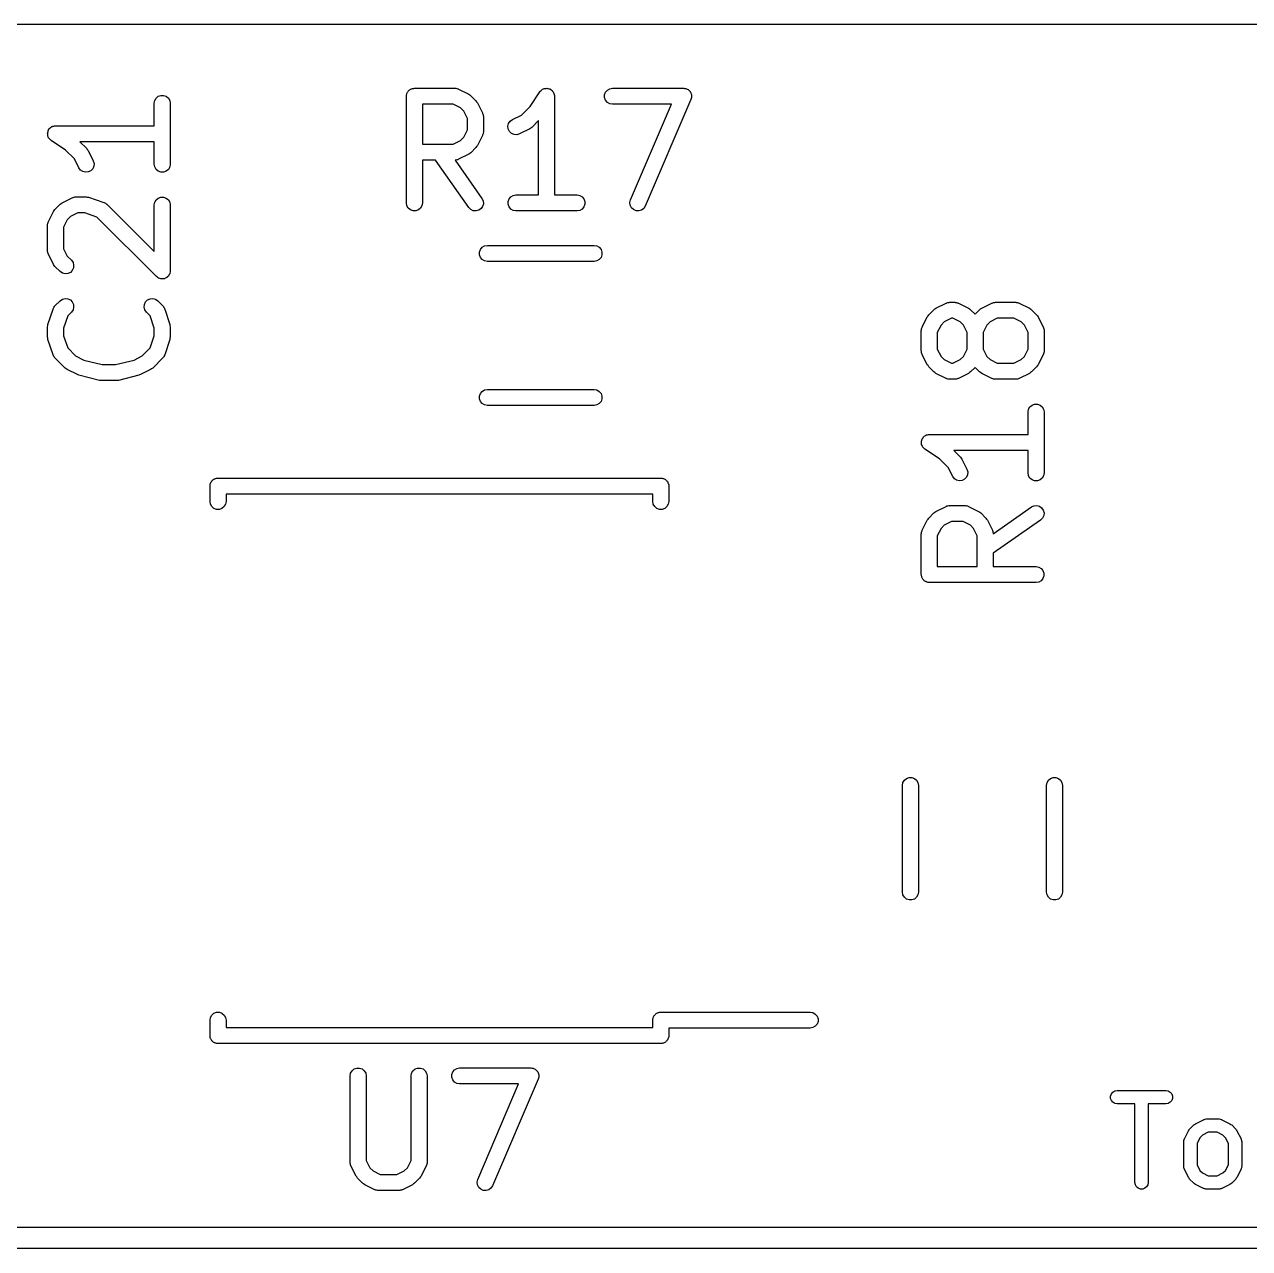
# Model space of a CAD drawing. Extents: x 76 to 227, y -129 to -83.
# Drawn here: x 118.88 to 130.36, y -119.74 to -108.27 of the extents above; entities that cross this region are included whole.
import ezdxf

# ---------------------------------------------------------------- set-up
doc = ezdxf.new("R2010")
doc.units = 0
doc.header["$MEASUREMENT"] = 0
doc.layers.add('BLACK', color=7, linetype='CONTINUOUS')

msp = doc.modelspace()

# ---------------------------------------------------------------- linework, layer by layer
at = {"layer": 'Black'}
for p, q in [((134.59, -108.27), (108.927, -108.27)), ((120.102, -108.982), (120.115, -108.96)), ((120.115, -108.96), (120.135, -108.943)), ((120.135, -108.943), (120.159, -108.934)), ((120.159, -108.934), (120.185, -108.934)), ((120.185, -108.934), (120.21, -108.943)), ((120.21, -108.943), (120.23, -108.96)), ((120.23, -108.96), (120.243, -108.982)), ((122.461, -108.942), (122.462, -108.936)), ((122.461, -109.942), (122.461, -108.942)), ((122.462, -108.929), (122.464, -108.923)), ((122.462, -108.936), (122.462, -108.929)), ((122.464, -108.923), (122.465, -108.917)), ((122.465, -108.917), (122.469, -108.911)), ((122.469, -108.911), (122.471, -108.905)), ((122.471, -108.905), (122.475, -108.9)), ((122.475, -108.9), (122.478, -108.894)), ((122.478, -108.894), (122.483, -108.89)), ((122.483, -108.89), (122.488, -108.885)), ((122.488, -108.885), (122.493, -108.882)), ((122.493, -108.882), (122.498, -108.877)), ((122.498, -108.877), (122.504, -108.875)), ((122.504, -108.875), (122.51, -108.872)), ((122.51, -108.872), (122.517, -108.871)), ((122.517, -108.871), (122.523, -108.869)), ((122.523, -108.869), (122.529, -108.869)), ((122.529, -108.869), (122.536, -108.867)), ((122.536, -108.867), (122.917, -108.867)), ((122.917, -108.867), (122.921, -108.868)), ((122.921, -108.868), (122.925, -108.868)), ((122.925, -108.868), (122.934, -108.87)), ((122.934, -108.87), (122.942, -108.872)), ((122.942, -108.872), (122.946, -108.874)), ((122.946, -108.874), (122.95, -108.875)), ((122.95, -108.875), (123.045, -108.923)), ((123.045, -108.923), (123.055, -108.93)), ((123.055, -108.93), (123.065, -108.937)), ((123.065, -108.937), (123.113, -108.985)), ((123.62, -109.037), (123.711, -108.901)), ((123.711, -108.901), (123.714, -108.898)), ((123.714, -108.898), (123.716, -108.894)), ((123.716, -108.894), (123.723, -108.888)), ((123.723, -108.888), (123.729, -108.882)), ((123.729, -108.882), (123.733, -108.88)), ((123.733, -108.88), (123.736, -108.877)), ((123.736, -108.877), (123.745, -108.874)), ((123.745, -108.874), (123.753, -108.87)), ((123.753, -108.87), (123.757, -108.87)), ((123.757, -108.87), (123.761, -108.869)), ((123.761, -108.869), (123.77, -108.869)), ((123.77, -108.869), (123.779, -108.868)), ((123.779, -108.868), (123.783, -108.869)), ((123.783, -108.869), (123.787, -108.869)), ((123.787, -108.869), (123.795, -108.872)), ((123.795, -108.872), (123.804, -108.874)), ((123.804, -108.874), (123.807, -108.876)), ((123.807, -108.876), (123.811, -108.877)), ((123.811, -108.877), (123.818, -108.883)), ((123.818, -108.883), (123.826, -108.888)), ((123.826, -108.888), (123.828, -108.892)), ((123.828, -108.892), (123.831, -108.894)), ((123.831, -108.894), (123.836, -108.902)), ((123.836, -108.902), (123.841, -108.909)), ((123.841, -108.909), (123.842, -108.913)), ((123.842, -108.913), (123.844, -108.917)), ((123.844, -108.917), (123.846, -108.926)), ((123.846, -108.926), (123.848, -108.934)), ((123.848, -108.934), (123.848, -108.938)), ((123.848, -108.938), (123.849, -108.942)), ((123.849, -108.942), (123.849, -109.867)), ((124.319, -108.929), (124.328, -108.905)), ((124.319, -108.955), (124.319, -108.929)), ((124.328, -108.98), (124.319, -108.955)), ((124.328, -108.905), (124.345, -108.885)), ((124.345, -108.885), (124.367, -108.872)), ((124.367, -108.872), (124.393, -108.867)), ((124.393, -108.867), (125.06, -108.867)), ((125.06, -108.867), (125.068, -108.869)), ((125.068, -108.869), (125.077, -108.869)), ((125.077, -108.869), (125.081, -108.871)), ((125.081, -108.871), (125.085, -108.872)), ((125.085, -108.872), (125.093, -108.876)), ((125.093, -108.876), (125.101, -108.88)), ((125.101, -108.88), (125.104, -108.883)), ((125.104, -108.883), (125.108, -108.885)), ((125.108, -108.885), (125.113, -108.892)), ((125.113, -108.892), (125.12, -108.897)), ((125.12, -108.897), (125.122, -108.901)), ((125.122, -108.901), (125.124, -108.905)), ((125.124, -108.905), (125.127, -108.913)), ((125.127, -108.913), (125.131, -108.921)), ((125.133, -108.955), (125.13, -108.964)), ((125.131, -108.921), (125.132, -108.925)), ((125.132, -108.925), (125.133, -108.929)), ((125.133, -108.929), (125.133, -108.938)), ((125.133, -108.938), (125.134, -108.947)), ((125.134, -108.947), (125.133, -108.951)), ((125.133, -108.951), (125.133, -108.955)), ((120.097, -109.008), (120.102, -108.982)), ((120.097, -109.219), (120.097, -109.008)), ((120.243, -108.982), (120.247, -109.008)), ((120.247, -109.008), (120.247, -109.58)), ((122.611, -109.017), (122.611, -109.391)), ((122.899, -109.017), (122.611, -109.017)), ((122.967, -109.052), (122.899, -109.017)), ((122.998, -109.082), (122.967, -109.052)), ((123.113, -108.985), (123.119, -108.994)), ((123.119, -108.994), (123.127, -109.004)), ((123.127, -109.004), (123.174, -109.099)), ((123.539, -109.119), (123.62, -109.037)), ((124.345, -109), (124.328, -108.98)), ((124.367, -109.013), (124.345, -109)), ((124.393, -109.017), (124.367, -109.013)), ((124.946, -109.017), (124.393, -109.017)), ((124.562, -109.913), (124.946, -109.017)), ((125.128, -108.972), (124.7, -109.972)), ((125.13, -108.964), (125.128, -108.972)), ((123.032, -109.151), (122.998, -109.082)), ((123.032, -109.258), (123.032, -109.151)), ((123.174, -109.099), (123.175, -109.103)), ((123.175, -109.103), (123.178, -109.107)), ((123.178, -109.107), (123.179, -109.116)), ((123.179, -109.116), (123.182, -109.124)), ((123.182, -109.124), (123.181, -109.129)), ((123.181, -109.129), (123.182, -109.133)), ((123.182, -109.133), (123.182, -109.276)), ((123.419, -109.198), (123.434, -109.177)), ((123.434, -109.177), (123.455, -109.161)), ((123.455, -109.161), (123.539, -109.119)), ((123.699, -109.171), (123.636, -109.234)), ((123.699, -109.867), (123.699, -109.171)), ((119.098, -109.289), (119.099, -109.285)), ((119.099, -109.298), (119.098, -109.289)), ((119.099, -109.281), (119.102, -109.272)), ((119.099, -109.285), (119.099, -109.281)), ((119.099, -109.307), (119.099, -109.298)), ((119.102, -109.272), (119.104, -109.264)), ((119.104, -109.264), (119.106, -109.26)), ((119.106, -109.26), (119.107, -109.256)), ((119.107, -109.256), (119.113, -109.249)), ((119.113, -109.249), (119.118, -109.242)), ((119.118, -109.242), (119.122, -109.24)), ((119.122, -109.24), (119.124, -109.236)), ((119.124, -109.236), (119.132, -109.232)), ((119.132, -109.232), (119.139, -109.227)), ((119.139, -109.227), (119.143, -109.225)), ((119.143, -109.225), (119.147, -109.223)), ((119.147, -109.223), (119.156, -109.222)), ((119.156, -109.222), (119.164, -109.219)), ((119.164, -109.219), (119.168, -109.22)), ((119.168, -109.22), (119.172, -109.219)), ((119.172, -109.219), (120.097, -109.219)), ((122.998, -109.327), (123.032, -109.258)), ((123.175, -109.305), (123.174, -109.309)), ((123.178, -109.301), (123.175, -109.305)), ((123.179, -109.293), (123.178, -109.301)), ((123.182, -109.284), (123.179, -109.293)), ((123.182, -109.276), (123.181, -109.28)), ((123.181, -109.28), (123.182, -109.284)), ((123.413, -109.224), (123.419, -109.198)), ((123.416, -109.249), (123.413, -109.224)), ((123.428, -109.273), (123.416, -109.249)), ((123.447, -109.291), (123.428, -109.273)), ((123.471, -109.301), (123.447, -109.291)), ((123.497, -109.303), (123.471, -109.301)), ((123.522, -109.295), (123.497, -109.303)), ((123.617, -109.248), (123.522, -109.295)), ((123.627, -109.24), (123.617, -109.248)), ((123.636, -109.234), (123.627, -109.24)), ((119.1, -109.311), (119.099, -109.307)), ((119.1, -109.315), (119.1, -109.311)), ((119.104, -109.323), (119.1, -109.315)), ((119.107, -109.331), (119.104, -109.323)), ((119.11, -109.334), (119.107, -109.331)), ((119.112, -109.338), (119.11, -109.334)), ((119.118, -109.344), (119.112, -109.338)), ((119.124, -109.351), (119.118, -109.344)), ((119.128, -109.353), (119.124, -109.351)), ((119.131, -109.356), (119.128, -109.353)), ((119.267, -109.447), (119.131, -109.356)), ((120.097, -109.369), (119.401, -109.369)), ((119.401, -109.369), (119.464, -109.431)), ((120.097, -109.58), (120.097, -109.369)), ((122.611, -109.391), (122.899, -109.391)), ((122.899, -109.391), (122.967, -109.357)), ((122.967, -109.357), (122.998, -109.327)), ((123.119, -109.414), (123.113, -109.424)), ((123.127, -109.404), (123.119, -109.414)), ((123.174, -109.309), (123.127, -109.404)), ((119.349, -109.529), (119.267, -109.447)), ((119.391, -109.613), (119.349, -109.529)), ((119.464, -109.431), (119.47, -109.441)), ((119.47, -109.441), (119.478, -109.451)), ((119.478, -109.451), (119.525, -109.546)), ((122.946, -109.535), (122.942, -109.537)), ((122.95, -109.533), (122.946, -109.535)), ((123.045, -109.486), (122.95, -109.533)), ((123.055, -109.478), (123.045, -109.486)), ((123.065, -109.472), (123.055, -109.478)), ((123.113, -109.424), (123.065, -109.472)), ((119.407, -109.634), (119.391, -109.613)), ((119.428, -109.648), (119.407, -109.634)), ((119.454, -109.654), (119.428, -109.648)), ((119.503, -109.64), (119.479, -109.651)), ((119.521, -109.621), (119.503, -109.64)), ((119.531, -109.597), (119.521, -109.621)), ((119.525, -109.546), (119.533, -109.571)), ((119.533, -109.571), (119.531, -109.597)), ((120.102, -109.605), (120.097, -109.58)), ((120.115, -109.628), (120.102, -109.605)), ((120.135, -109.644), (120.115, -109.628)), ((120.159, -109.653), (120.135, -109.644)), ((120.21, -109.644), (120.185, -109.653)), ((120.23, -109.628), (120.21, -109.644)), ((120.243, -109.605), (120.23, -109.628)), ((120.247, -109.58), (120.243, -109.605)), ((122.735, -109.541), (122.611, -109.541)), ((122.611, -109.541), (122.611, -109.942)), ((123.046, -109.985), (122.735, -109.541)), ((122.921, -109.54), (122.918, -109.541)), ((122.918, -109.541), (123.169, -109.899)), ((122.925, -109.541), (122.921, -109.54)), ((122.934, -109.538), (122.925, -109.541)), ((122.942, -109.537), (122.934, -109.538)), ((119.479, -109.651), (119.454, -109.654)), ((120.185, -109.653), (120.159, -109.653)), ((123.44, -109.885), (123.462, -109.872)), ((123.462, -109.872), (123.488, -109.867)), ((123.488, -109.867), (123.699, -109.867)), ((123.849, -109.867), (124.06, -109.867)), ((124.06, -109.867), (124.085, -109.872)), ((124.085, -109.872), (124.108, -109.885)), ((119.167, -110.003), (119.215, -109.955)), ((119.215, -109.955), (119.224, -109.948)), ((119.224, -109.948), (119.234, -109.941)), ((119.234, -109.941), (119.329, -109.893)), ((119.329, -109.893), (119.333, -109.892)), ((119.333, -109.892), (119.337, -109.89)), ((119.337, -109.89), (119.346, -109.888)), ((119.346, -109.888), (119.354, -109.886)), ((119.354, -109.886), (119.359, -109.886)), ((119.359, -109.886), (119.363, -109.885)), ((119.363, -109.885), (119.458, -109.885)), ((119.458, -109.885), (119.47, -109.888)), ((119.47, -109.888), (119.482, -109.889)), ((119.482, -109.889), (119.625, -109.937)), ((119.625, -109.937), (119.628, -109.939)), ((119.628, -109.939), (119.633, -109.94)), ((119.633, -109.94), (119.64, -109.945)), ((119.64, -109.945), (119.648, -109.949)), ((119.648, -109.949), (119.65, -109.953)), ((119.65, -109.953), (119.654, -109.955)), ((119.654, -109.955), (120.097, -110.398)), ((120.097, -109.96), (120.102, -109.935)), ((120.097, -110.398), (120.097, -109.96)), ((120.102, -109.935), (120.115, -109.912)), ((120.115, -109.912), (120.135, -109.896)), ((120.135, -109.896), (120.159, -109.887)), ((120.159, -109.887), (120.185, -109.887)), ((120.185, -109.887), (120.21, -109.896)), ((120.21, -109.896), (120.23, -109.912)), ((120.23, -109.912), (120.243, -109.935)), ((120.243, -109.935), (120.247, -109.96)), ((120.247, -109.96), (120.247, -110.58)), ((122.465, -109.968), (122.461, -109.942)), ((122.478, -109.991), (122.465, -109.968)), ((122.498, -110.007), (122.478, -109.991)), ((122.593, -109.991), (122.573, -110.007)), ((122.606, -109.968), (122.593, -109.991)), ((122.611, -109.942), (122.606, -109.968)), ((123.064, -110.004), (123.046, -109.985)), ((123.16, -109.995), (123.139, -110.01)), ((123.175, -109.974), (123.16, -109.995)), ((123.169, -109.899), (123.18, -109.923)), ((123.182, -109.949), (123.175, -109.974)), ((123.18, -109.923), (123.182, -109.949)), ((123.414, -109.929), (123.423, -109.905)), ((123.414, -109.955), (123.414, -109.929)), ((123.423, -109.98), (123.414, -109.955)), ((123.423, -109.905), (123.44, -109.885)), ((123.44, -110), (123.423, -109.98)), ((124.108, -109.885), (124.124, -109.905)), ((124.124, -109.98), (124.108, -110)), ((124.124, -109.905), (124.133, -109.929)), ((124.133, -109.955), (124.124, -109.98)), ((124.133, -109.929), (124.133, -109.955)), ((124.556, -109.938), (124.562, -109.913)), ((124.559, -109.964), (124.556, -109.938)), ((124.571, -109.987), (124.559, -109.964)), ((124.59, -110.005), (124.571, -109.987)), ((124.686, -109.994), (124.665, -110.009)), ((124.7, -109.972), (124.686, -109.994)), ((119.105, -110.117), (119.153, -110.022)), ((119.153, -110.022), (119.16, -110.013)), ((119.16, -110.013), (119.167, -110.003)), ((119.282, -110.1), (119.247, -110.169)), ((119.312, -110.07), (119.282, -110.1)), ((119.381, -110.035), (119.312, -110.07)), ((119.446, -110.035), (119.381, -110.035)), ((119.56, -110.074), (119.446, -110.035)), ((120.119, -110.633), (119.56, -110.074)), ((122.523, -110.016), (122.498, -110.007)), ((122.549, -110.016), (122.523, -110.016)), ((122.573, -110.007), (122.549, -110.016)), ((123.088, -110.015), (123.064, -110.004)), ((123.114, -110.017), (123.088, -110.015)), ((123.139, -110.01), (123.114, -110.017)), ((123.462, -110.013), (123.44, -110)), ((123.488, -110.017), (123.462, -110.013)), ((124.06, -110.017), (123.488, -110.017)), ((124.085, -110.013), (124.06, -110.017)), ((124.108, -110), (124.085, -110.013)), ((124.614, -110.015), (124.59, -110.005)), ((124.64, -110.017), (124.614, -110.015)), ((124.665, -110.009), (124.64, -110.017)), ((119.097, -110.151), (119.098, -110.147)), ((119.097, -110.389), (119.097, -110.151)), ((119.098, -110.142), (119.1, -110.134)), ((119.098, -110.147), (119.098, -110.142)), ((119.1, -110.134), (119.102, -110.125)), ((119.102, -110.125), (119.104, -110.122)), ((119.104, -110.122), (119.105, -110.117)), ((119.247, -110.169), (119.247, -110.371)), ((119.098, -110.393), (119.097, -110.389)), ((119.098, -110.398), (119.098, -110.393)), ((119.1, -110.406), (119.098, -110.398)), ((119.102, -110.415), (119.1, -110.406)), ((119.104, -110.418), (119.102, -110.415)), ((119.105, -110.423), (119.104, -110.418)), ((119.153, -110.518), (119.105, -110.423)), ((119.247, -110.371), (119.282, -110.44)), ((119.282, -110.44), (119.321, -110.479)), ((123.146, -110.402), (123.155, -110.377)), ((123.146, -110.428), (123.146, -110.402)), ((123.155, -110.453), (123.146, -110.428)), ((123.155, -110.377), (123.172, -110.358)), ((123.172, -110.472), (123.155, -110.453)), ((123.172, -110.358), (123.194, -110.345)), ((123.194, -110.345), (123.22, -110.34)), ((123.22, -110.34), (124.22, -110.34)), ((124.22, -110.34), (124.246, -110.345)), ((124.246, -110.345), (124.268, -110.358)), ((124.268, -110.358), (124.285, -110.377)), ((124.285, -110.453), (124.268, -110.472)), ((124.285, -110.377), (124.294, -110.402)), ((124.294, -110.428), (124.285, -110.453)), ((124.294, -110.402), (124.294, -110.428)), ((119.16, -110.527), (119.153, -110.518)), ((119.167, -110.537), (119.16, -110.527)), ((119.215, -110.585), (119.167, -110.537)), ((119.321, -110.479), (119.336, -110.5)), ((119.34, -110.551), (119.329, -110.575)), ((119.336, -110.5), (119.342, -110.525)), ((119.342, -110.525), (119.34, -110.551)), ((123.194, -110.485), (123.172, -110.472)), ((123.22, -110.49), (123.194, -110.485)), ((124.22, -110.49), (123.22, -110.49)), ((124.246, -110.485), (124.22, -110.49)), ((124.268, -110.472), (124.246, -110.485)), ((119.236, -110.6), (119.215, -110.585)), ((119.261, -110.607), (119.236, -110.6)), ((119.287, -110.604), (119.261, -110.607)), ((119.311, -110.593), (119.287, -110.604)), ((119.329, -110.575), (119.311, -110.593)), ((120.127, -110.638), (120.119, -110.633)), ((120.135, -110.644), (120.127, -110.638)), ((120.138, -110.646), (120.135, -110.644)), ((120.141, -110.647), (120.138, -110.646)), ((120.15, -110.65), (120.141, -110.647)), ((120.159, -110.653), (120.15, -110.65)), ((120.163, -110.653), (120.159, -110.653)), ((120.166, -110.654), (120.163, -110.653)), ((120.176, -110.653), (120.166, -110.654)), ((120.185, -110.653), (120.176, -110.653)), ((120.189, -110.652), (120.185, -110.653)), ((120.192, -110.652), (120.189, -110.652)), ((120.201, -110.648), (120.192, -110.652)), ((120.21, -110.644), (120.201, -110.648)), ((120.212, -110.642), (120.21, -110.644)), ((120.215, -110.641), (120.212, -110.642)), ((120.222, -110.634), (120.215, -110.641)), ((120.23, -110.628), (120.222, -110.634)), ((120.231, -110.625), (120.23, -110.628)), ((120.234, -110.623), (120.231, -110.625)), ((120.238, -110.614), (120.234, -110.623)), ((120.243, -110.605), (120.238, -110.614)), ((120.245, -110.599), (120.243, -110.602)), ((120.243, -110.602), (120.243, -110.605)), ((120.246, -110.589), (120.245, -110.599)), ((120.247, -110.58), (120.246, -110.589)), ((119.161, -110.914), (119.164, -110.911)), ((119.164, -110.911), (119.167, -110.907)), ((119.167, -110.907), (119.215, -110.86)), ((119.215, -110.86), (119.236, -110.845)), ((119.236, -110.845), (119.261, -110.838)), ((119.261, -110.838), (119.287, -110.84)), ((119.287, -110.84), (119.311, -110.851)), ((119.311, -110.851), (119.329, -110.87)), ((119.329, -110.87), (119.34, -110.893)), ((119.34, -110.893), (119.342, -110.919)), ((120.002, -110.919), (120.005, -110.893)), ((120.005, -110.893), (120.016, -110.87)), ((120.016, -110.87), (120.034, -110.851)), ((120.034, -110.851), (120.058, -110.84)), ((120.058, -110.84), (120.084, -110.838)), ((120.084, -110.838), (120.109, -110.845)), ((120.109, -110.845), (120.13, -110.86)), ((120.13, -110.86), (120.178, -110.907)), ((120.178, -110.907), (120.18, -110.911)), ((120.18, -110.911), (120.184, -110.914)), ((127.424, -110.929), (127.519, -110.881)), ((127.519, -110.881), (127.523, -110.88)), ((127.523, -110.88), (127.527, -110.878)), ((127.527, -110.878), (127.536, -110.876)), ((127.536, -110.876), (127.544, -110.874)), ((127.544, -110.874), (127.549, -110.874)), ((127.549, -110.874), (127.553, -110.873)), ((127.553, -110.873), (127.6, -110.873)), ((127.6, -110.873), (127.605, -110.874)), ((127.605, -110.874), (127.609, -110.874)), ((127.609, -110.874), (127.617, -110.876)), ((127.617, -110.876), (127.626, -110.878)), ((127.626, -110.878), (127.63, -110.88)), ((127.63, -110.88), (127.634, -110.881)), ((127.634, -110.881), (127.729, -110.929)), ((127.853, -110.929), (127.948, -110.881)), ((127.948, -110.881), (127.952, -110.88)), ((127.952, -110.88), (127.956, -110.878)), ((127.956, -110.878), (127.964, -110.876)), ((127.964, -110.876), (127.973, -110.874)), ((127.973, -110.874), (127.977, -110.874)), ((127.977, -110.874), (127.981, -110.873)), ((127.981, -110.873), (128.172, -110.873)), ((128.172, -110.873), (128.176, -110.874)), ((128.176, -110.874), (128.18, -110.874)), ((128.18, -110.874), (128.189, -110.876)), ((128.189, -110.876), (128.198, -110.878)), ((128.198, -110.878), (128.201, -110.88)), ((128.201, -110.88), (128.205, -110.881)), ((128.205, -110.881), (128.301, -110.929)), ((119.101, -111.08), (119.149, -110.937)), ((119.149, -110.937), (119.151, -110.933)), ((119.151, -110.933), (119.152, -110.929)), ((119.152, -110.929), (119.157, -110.922)), ((119.157, -110.922), (119.161, -110.914)), ((119.286, -111.001), (119.247, -111.116)), ((119.321, -110.966), (119.286, -111.001)), ((119.336, -110.945), (119.321, -110.966)), ((119.342, -110.919), (119.336, -110.945)), ((120.009, -110.945), (120.002, -110.919)), ((120.024, -110.966), (120.009, -110.945)), ((120.059, -111.001), (120.024, -110.966)), ((120.097, -111.116), (120.059, -111.001)), ((120.184, -110.914), (120.188, -110.922)), ((120.188, -110.922), (120.193, -110.929)), ((120.193, -110.929), (120.194, -110.933)), ((120.194, -110.933), (120.196, -110.937)), ((120.196, -110.937), (120.244, -111.08)), ((127.295, -111.105), (127.343, -111.01)), ((127.343, -111.01), (127.35, -111)), ((127.35, -111), (127.357, -110.99)), ((127.357, -110.99), (127.405, -110.943)), ((127.405, -110.943), (127.414, -110.936)), ((127.414, -110.936), (127.424, -110.929)), ((127.571, -111.023), (127.502, -111.057)), ((127.583, -111.023), (127.571, -111.023)), ((127.651, -111.057), (127.583, -111.023)), ((127.729, -110.929), (127.739, -110.936)), ((127.739, -110.936), (127.749, -110.943)), ((127.749, -110.943), (127.791, -110.985)), ((127.791, -110.985), (127.833, -110.943)), ((127.833, -110.943), (127.843, -110.936)), ((127.843, -110.936), (127.853, -110.929)), ((127.999, -111.023), (127.931, -111.057)), ((128.154, -111.023), (127.999, -111.023)), ((128.223, -111.057), (128.154, -111.023)), ((128.301, -110.929), (128.31, -110.936)), ((128.31, -110.936), (128.32, -110.943)), ((128.32, -110.943), (128.368, -110.99)), ((128.368, -110.99), (128.375, -111)), ((128.375, -111), (128.382, -111.01)), ((128.382, -111.01), (128.429, -111.105)), ((119.097, -111.103), (119.099, -111.091)), ((119.097, -111.199), (119.097, -111.103)), ((119.099, -111.091), (119.101, -111.08)), ((119.247, -111.116), (119.247, -111.186)), ((120.097, -111.186), (120.097, -111.116)), ((120.244, -111.08), (120.245, -111.091)), ((120.245, -111.091), (120.247, -111.103)), ((120.247, -111.103), (120.247, -111.199)), ((127.287, -111.139), (127.288, -111.134)), ((127.287, -111.329), (127.287, -111.139)), ((127.288, -111.13), (127.29, -111.122)), ((127.288, -111.134), (127.288, -111.13)), ((127.29, -111.122), (127.292, -111.113)), ((127.292, -111.113), (127.294, -111.109)), ((127.294, -111.109), (127.295, -111.105)), ((127.472, -111.088), (127.437, -111.156)), ((127.502, -111.057), (127.472, -111.088)), ((127.682, -111.088), (127.651, -111.057)), ((127.716, -111.156), (127.682, -111.088)), ((127.9, -111.088), (127.866, -111.156)), ((127.931, -111.057), (127.9, -111.088)), ((128.253, -111.088), (128.223, -111.057)), ((128.287, -111.156), (128.253, -111.088)), ((128.429, -111.105), (128.431, -111.109)), ((128.431, -111.109), (128.433, -111.113)), ((128.433, -111.113), (128.434, -111.122)), ((128.434, -111.122), (128.437, -111.13)), ((128.437, -111.13), (128.437, -111.134)), ((128.437, -111.134), (128.437, -111.139)), ((128.437, -111.139), (128.437, -111.329)), ((119.099, -111.21), (119.097, -111.199)), ((119.101, -111.222), (119.099, -111.21)), ((119.149, -111.365), (119.101, -111.222)), ((119.247, -111.186), (119.286, -111.301)), ((120.059, -111.301), (120.097, -111.186)), ((120.244, -111.222), (120.196, -111.365)), ((120.245, -111.21), (120.244, -111.222)), ((120.247, -111.199), (120.245, -111.21)), ((127.437, -111.156), (127.437, -111.311)), ((127.716, -111.311), (127.716, -111.156)), ((127.866, -111.156), (127.866, -111.311)), ((128.287, -111.311), (128.287, -111.156)), ((119.151, -111.369), (119.149, -111.365)), ((119.152, -111.373), (119.151, -111.369)), ((119.286, -111.301), (119.36, -111.375)), ((119.985, -111.375), (120.059, -111.301)), ((120.194, -111.369), (120.193, -111.373)), ((120.196, -111.365), (120.194, -111.369)), ((127.288, -111.333), (127.287, -111.329)), ((127.288, -111.338), (127.288, -111.333)), ((127.29, -111.346), (127.288, -111.338)), ((127.292, -111.355), (127.29, -111.346)), ((127.294, -111.358), (127.292, -111.355)), ((127.295, -111.363), (127.294, -111.358)), ((127.343, -111.458), (127.295, -111.363)), ((127.437, -111.311), (127.472, -111.38)), ((127.682, -111.38), (127.716, -111.311)), ((127.866, -111.311), (127.9, -111.38)), ((128.253, -111.38), (128.287, -111.311)), ((128.429, -111.363), (128.382, -111.458)), ((128.431, -111.358), (128.429, -111.363)), ((128.433, -111.355), (128.431, -111.358)), ((128.434, -111.346), (128.433, -111.355)), ((128.437, -111.338), (128.434, -111.346)), ((128.437, -111.329), (128.437, -111.333)), ((128.437, -111.333), (128.437, -111.338)), ((119.157, -111.38), (119.152, -111.373)), ((119.161, -111.388), (119.157, -111.38)), ((119.164, -111.391), (119.161, -111.388)), ((119.167, -111.394), (119.164, -111.391)), ((119.262, -111.49), (119.167, -111.394)), ((119.36, -111.375), (119.437, -111.414)), ((119.437, -111.414), (119.61, -111.457)), ((119.61, -111.457), (119.735, -111.457)), ((119.735, -111.457), (119.908, -111.414)), ((119.908, -111.414), (119.985, -111.375)), ((120.178, -111.394), (120.083, -111.49)), ((120.18, -111.391), (120.178, -111.394)), ((120.184, -111.388), (120.18, -111.391)), ((120.188, -111.38), (120.184, -111.388)), ((120.193, -111.373), (120.188, -111.38)), ((127.35, -111.467), (127.343, -111.458)), ((127.357, -111.477), (127.35, -111.467)), ((127.405, -111.525), (127.357, -111.477)), ((127.472, -111.38), (127.502, -111.41)), ((127.502, -111.41), (127.571, -111.445)), ((127.571, -111.445), (127.583, -111.445)), ((127.583, -111.445), (127.651, -111.41)), ((127.651, -111.41), (127.682, -111.38)), ((127.791, -111.483), (127.749, -111.525)), ((127.833, -111.525), (127.791, -111.483)), ((127.9, -111.38), (127.931, -111.41)), ((127.931, -111.41), (127.999, -111.445)), ((127.999, -111.445), (128.154, -111.445)), ((128.154, -111.445), (128.223, -111.41)), ((128.223, -111.41), (128.253, -111.38)), ((128.368, -111.477), (128.32, -111.525)), ((128.375, -111.467), (128.368, -111.477)), ((128.382, -111.458), (128.375, -111.467)), ((119.272, -111.497), (119.262, -111.49)), ((119.282, -111.504), (119.272, -111.497)), ((119.377, -111.551), (119.282, -111.504)), ((119.385, -111.554), (119.377, -111.551)), ((119.392, -111.557), (119.385, -111.554)), ((119.583, -111.605), (119.392, -111.557)), ((119.952, -111.557), (119.762, -111.605)), ((119.96, -111.554), (119.952, -111.557)), ((119.968, -111.551), (119.96, -111.554)), ((120.063, -111.504), (119.968, -111.551)), ((120.073, -111.497), (120.063, -111.504)), ((120.083, -111.49), (120.073, -111.497)), ((127.414, -111.532), (127.405, -111.525)), ((127.424, -111.539), (127.414, -111.532)), ((127.519, -111.587), (127.424, -111.539)), ((127.523, -111.588), (127.519, -111.587)), ((127.527, -111.59), (127.523, -111.588)), ((127.536, -111.592), (127.527, -111.59)), ((127.544, -111.594), (127.536, -111.592)), ((127.549, -111.594), (127.544, -111.594)), ((127.553, -111.595), (127.549, -111.594)), ((127.6, -111.595), (127.553, -111.595)), ((127.605, -111.594), (127.6, -111.595)), ((127.609, -111.594), (127.605, -111.594)), ((127.617, -111.592), (127.609, -111.594)), ((127.626, -111.59), (127.617, -111.592)), ((127.63, -111.588), (127.626, -111.59)), ((127.634, -111.587), (127.63, -111.588)), ((127.729, -111.539), (127.634, -111.587)), ((127.739, -111.532), (127.729, -111.539)), ((127.749, -111.525), (127.739, -111.532)), ((127.843, -111.532), (127.833, -111.525)), ((127.853, -111.539), (127.843, -111.532)), ((127.948, -111.587), (127.853, -111.539)), ((127.952, -111.588), (127.948, -111.587)), ((127.956, -111.59), (127.952, -111.588)), ((127.964, -111.592), (127.956, -111.59)), ((127.973, -111.594), (127.964, -111.592)), ((127.977, -111.594), (127.973, -111.594)), ((127.981, -111.595), (127.977, -111.594)), ((128.172, -111.595), (127.981, -111.595)), ((128.176, -111.594), (128.172, -111.595)), ((128.18, -111.594), (128.176, -111.594)), ((128.189, -111.592), (128.18, -111.594)), ((128.198, -111.59), (128.189, -111.592)), ((128.201, -111.588), (128.198, -111.59)), ((128.205, -111.587), (128.201, -111.588)), ((128.301, -111.539), (128.205, -111.587)), ((128.31, -111.532), (128.301, -111.539)), ((128.32, -111.525), (128.31, -111.532)), ((119.592, -111.605), (119.583, -111.605)), ((119.601, -111.607), (119.592, -111.605)), ((119.744, -111.607), (119.601, -111.607)), ((119.753, -111.605), (119.744, -111.607)), ((119.762, -111.605), (119.753, -111.605)), ((123.155, -111.727), (123.172, -111.708)), ((123.172, -111.708), (123.194, -111.695)), ((123.194, -111.695), (123.22, -111.69)), ((123.22, -111.69), (124.22, -111.69)), ((124.22, -111.69), (124.246, -111.695)), ((124.246, -111.695), (124.268, -111.708)), ((124.268, -111.708), (124.285, -111.727)), ((123.146, -111.752), (123.155, -111.727)), ((123.146, -111.778), (123.146, -111.752)), ((123.155, -111.802), (123.146, -111.778)), ((123.172, -111.822), (123.155, -111.802)), ((123.194, -111.835), (123.172, -111.822)), ((124.268, -111.822), (124.246, -111.835)), ((124.285, -111.802), (124.268, -111.822)), ((124.285, -111.727), (124.294, -111.752)), ((124.294, -111.778), (124.285, -111.802)), ((124.294, -111.752), (124.294, -111.778)), ((128.325, -111.836), (128.349, -111.827)), ((128.349, -111.827), (128.375, -111.827)), ((128.375, -111.827), (128.4, -111.836)), ((123.22, -111.84), (123.194, -111.835)), ((124.22, -111.84), (123.22, -111.84)), ((124.246, -111.835), (124.22, -111.84)), ((128.287, -111.9), (128.292, -111.875)), ((128.287, -112.111), (128.287, -111.9)), ((128.292, -111.875), (128.305, -111.852)), ((128.305, -111.852), (128.325, -111.836)), ((128.4, -111.836), (128.42, -111.852)), ((128.42, -111.852), (128.433, -111.875)), ((128.433, -111.875), (128.437, -111.9)), ((128.437, -111.9), (128.437, -112.472)), ((127.289, -112.173), (127.292, -112.165)), ((127.289, -112.177), (127.289, -112.173)), ((127.292, -112.165), (127.294, -112.156)), ((127.294, -112.156), (127.296, -112.153)), ((127.296, -112.153), (127.297, -112.149)), ((127.297, -112.149), (127.303, -112.142)), ((127.303, -112.142), (127.308, -112.134)), ((127.308, -112.134), (127.312, -112.132)), ((127.312, -112.132), (127.314, -112.129)), ((127.314, -112.129), (127.322, -112.124)), ((127.322, -112.124), (127.329, -112.119)), ((127.329, -112.119), (127.333, -112.118)), ((127.333, -112.118), (127.337, -112.116)), ((127.337, -112.116), (127.346, -112.114)), ((127.346, -112.114), (127.354, -112.112)), ((127.354, -112.112), (127.358, -112.112)), ((127.358, -112.112), (127.362, -112.111)), ((127.362, -112.111), (128.287, -112.111)), ((127.288, -112.181), (127.289, -112.177)), ((127.289, -112.19), (127.288, -112.181)), ((127.289, -112.199), (127.289, -112.19)), ((127.29, -112.203), (127.289, -112.199)), ((127.29, -112.207), (127.29, -112.203)), ((127.294, -112.215), (127.29, -112.207)), ((127.297, -112.224), (127.294, -112.215)), ((127.3, -112.227), (127.297, -112.224)), ((127.302, -112.231), (127.3, -112.227)), ((127.308, -112.237), (127.302, -112.231)), ((127.314, -112.244), (127.308, -112.237)), ((127.318, -112.246), (127.314, -112.244)), ((127.321, -112.249), (127.318, -112.246)), ((127.457, -112.34), (127.321, -112.249)), ((128.287, -112.261), (127.591, -112.261)), ((127.591, -112.261), (127.654, -112.324)), ((128.287, -112.472), (128.287, -112.261)), ((127.539, -112.421), (127.457, -112.34)), ((127.654, -112.324), (127.66, -112.333)), ((127.66, -112.333), (127.668, -112.343)), ((127.668, -112.343), (127.715, -112.438)), ((120.676, -112.523), (120.682, -112.521)), ((120.682, -112.521), (120.689, -112.521)), ((120.689, -112.521), (120.695, -112.52)), ((120.695, -112.52), (124.845, -112.52)), ((124.845, -112.52), (124.851, -112.521)), ((124.851, -112.521), (124.858, -112.521)), ((124.858, -112.521), (124.864, -112.523)), ((127.581, -112.505), (127.539, -112.421)), ((127.597, -112.526), (127.581, -112.505)), ((127.711, -112.513), (127.693, -112.532)), ((127.721, -112.489), (127.711, -112.513)), ((127.715, -112.438), (127.723, -112.463)), ((127.723, -112.463), (127.721, -112.489)), ((128.292, -112.498), (128.287, -112.472)), ((128.305, -112.52), (128.292, -112.498)), ((128.325, -112.537), (128.305, -112.52)), ((128.42, -112.52), (128.4, -112.537)), ((128.433, -112.498), (128.42, -112.52)), ((128.437, -112.472), (128.433, -112.498)), ((120.62, -112.595), (120.621, -112.589)), ((120.62, -112.74), (120.62, -112.595)), ((120.621, -112.582), (120.623, -112.576)), ((120.621, -112.589), (120.621, -112.582)), ((120.623, -112.576), (120.625, -112.569)), ((120.625, -112.569), (120.628, -112.564)), ((120.628, -112.564), (120.63, -112.557)), ((120.63, -112.557), (120.634, -112.552)), ((120.634, -112.552), (120.638, -112.547)), ((120.638, -112.547), (120.643, -112.543)), ((120.643, -112.543), (120.647, -112.538)), ((120.647, -112.538), (120.652, -112.534)), ((120.652, -112.534), (120.657, -112.53)), ((120.657, -112.53), (120.664, -112.528)), ((120.664, -112.528), (120.669, -112.525)), ((120.669, -112.525), (120.676, -112.523)), ((124.864, -112.523), (124.871, -112.525)), ((124.871, -112.525), (124.876, -112.528)), ((124.876, -112.528), (124.882, -112.53)), ((124.882, -112.53), (124.888, -112.534)), ((124.888, -112.534), (124.893, -112.538)), ((124.893, -112.538), (124.897, -112.543)), ((124.897, -112.543), (124.902, -112.547)), ((124.902, -112.547), (124.906, -112.552)), ((124.906, -112.552), (124.91, -112.557)), ((124.91, -112.557), (124.912, -112.564)), ((124.912, -112.564), (124.915, -112.569)), ((124.915, -112.569), (124.917, -112.576)), ((124.917, -112.576), (124.919, -112.582)), ((124.919, -112.582), (124.919, -112.589)), ((124.919, -112.589), (124.92, -112.595)), ((124.92, -112.595), (124.92, -112.74)), ((127.618, -112.541), (127.597, -112.526)), ((127.644, -112.547), (127.618, -112.541)), ((127.669, -112.544), (127.644, -112.547)), ((127.693, -112.532), (127.669, -112.544)), ((128.349, -112.546), (128.325, -112.537)), ((128.375, -112.546), (128.349, -112.546)), ((128.4, -112.537), (128.375, -112.546)), ((120.625, -112.766), (120.62, -112.74)), ((120.77, -112.74), (120.765, -112.766)), ((124.77, -112.67), (120.77, -112.67)), ((120.77, -112.67), (120.77, -112.74)), ((124.77, -112.74), (124.77, -112.67)), ((124.775, -112.766), (124.77, -112.74)), ((124.92, -112.74), (124.915, -112.766)), ((120.638, -112.788), (120.625, -112.766)), ((120.657, -112.805), (120.638, -112.788)), ((120.682, -112.814), (120.657, -112.805)), ((120.708, -112.814), (120.682, -112.814)), ((120.732, -112.805), (120.708, -112.814)), ((120.752, -112.788), (120.732, -112.805)), ((120.765, -112.766), (120.752, -112.788)), ((124.788, -112.788), (124.775, -112.766)), ((124.807, -112.805), (124.788, -112.788)), ((124.832, -112.814), (124.807, -112.805)), ((124.858, -112.814), (124.832, -112.814)), ((124.882, -112.805), (124.858, -112.814)), ((124.902, -112.788), (124.882, -112.805)), ((124.915, -112.766), (124.902, -112.788)), ((127.357, -112.895), (127.405, -112.847)), ((127.405, -112.847), (127.414, -112.841)), ((127.414, -112.841), (127.424, -112.833)), ((127.424, -112.833), (127.519, -112.786)), ((127.519, -112.786), (127.523, -112.785)), ((127.523, -112.785), (127.527, -112.782)), ((127.527, -112.782), (127.536, -112.781)), ((127.536, -112.781), (127.544, -112.778)), ((127.544, -112.778), (127.549, -112.779)), ((127.549, -112.779), (127.553, -112.778)), ((127.553, -112.778), (127.696, -112.778)), ((127.696, -112.778), (127.7, -112.779)), ((127.7, -112.779), (127.704, -112.778)), ((127.704, -112.778), (127.713, -112.781)), ((127.713, -112.781), (127.721, -112.782)), ((127.721, -112.782), (127.725, -112.785)), ((127.725, -112.785), (127.729, -112.786)), ((127.729, -112.786), (127.824, -112.833)), ((127.824, -112.833), (127.834, -112.841)), ((127.834, -112.841), (127.844, -112.847)), ((127.844, -112.847), (127.892, -112.895)), ((127.961, -113.042), (128.319, -112.791)), ((128.319, -112.791), (128.343, -112.78)), ((128.343, -112.78), (128.369, -112.778)), ((128.369, -112.778), (128.394, -112.785)), ((128.394, -112.785), (128.415, -112.8)), ((128.415, -112.8), (128.43, -112.821)), ((128.43, -112.821), (128.437, -112.846)), ((128.437, -112.846), (128.435, -112.872)), ((127.295, -113.01), (127.343, -112.915)), ((127.343, -112.915), (127.35, -112.905)), ((127.35, -112.905), (127.357, -112.895)), ((127.502, -112.962), (127.472, -112.993)), ((127.571, -112.928), (127.502, -112.962)), ((127.678, -112.928), (127.571, -112.928)), ((127.747, -112.962), (127.678, -112.928)), ((127.777, -112.993), (127.747, -112.962)), ((127.892, -112.895), (127.898, -112.905)), ((127.898, -112.905), (127.906, -112.915)), ((127.906, -112.915), (127.953, -113.01)), ((128.405, -112.914), (127.961, -113.225)), ((128.424, -112.896), (128.405, -112.914)), ((128.435, -112.872), (128.424, -112.896)), ((127.287, -113.043), (127.288, -113.039)), ((127.287, -113.424), (127.287, -113.043)), ((127.288, -113.035), (127.29, -113.026)), ((127.288, -113.039), (127.288, -113.035)), ((127.29, -113.026), (127.292, -113.018)), ((127.292, -113.018), (127.294, -113.014)), ((127.294, -113.014), (127.295, -113.01)), ((127.472, -112.993), (127.437, -113.061)), ((127.437, -113.061), (127.437, -113.349)), ((127.811, -113.061), (127.777, -112.993)), ((127.811, -113.349), (127.811, -113.061)), ((127.953, -113.01), (127.955, -113.014)), ((127.955, -113.014), (127.957, -113.018)), ((127.957, -113.018), (127.958, -113.026)), ((127.958, -113.026), (127.961, -113.035)), ((127.961, -113.035), (127.96, -113.039)), ((127.96, -113.039), (127.961, -113.042)), ((127.961, -113.225), (127.961, -113.349)), ((127.289, -113.431), (127.287, -113.424)), ((127.289, -113.437), (127.289, -113.431)), ((127.291, -113.443), (127.289, -113.437)), ((127.437, -113.349), (127.811, -113.349)), ((127.961, -113.349), (128.362, -113.349)), ((128.362, -113.349), (128.388, -113.354)), ((128.388, -113.354), (128.411, -113.367)), ((128.411, -113.367), (128.427, -113.387)), ((128.427, -113.387), (128.436, -113.411)), ((128.436, -113.437), (128.427, -113.462)), ((128.436, -113.411), (128.436, -113.437)), ((127.292, -113.45), (127.291, -113.443)), ((127.295, -113.456), (127.292, -113.45)), ((127.297, -113.462), (127.295, -113.456)), ((127.302, -113.467), (127.297, -113.462)), ((127.305, -113.472), (127.302, -113.467)), ((127.31, -113.477), (127.305, -113.472)), ((127.314, -113.482), (127.31, -113.477)), ((127.32, -113.485), (127.314, -113.482)), ((127.325, -113.489), (127.32, -113.485)), ((127.331, -113.491), (127.325, -113.489)), ((127.337, -113.495), (127.331, -113.491)), ((127.343, -113.496), (127.337, -113.495)), ((127.349, -113.498), (127.343, -113.496)), ((127.356, -113.498), (127.349, -113.498)), ((127.362, -113.499), (127.356, -113.498)), ((128.362, -113.499), (127.362, -113.499)), ((128.388, -113.495), (128.362, -113.499)), ((128.411, -113.482), (128.388, -113.495)), ((128.427, -113.462), (128.411, -113.482)), ((127.11, -115.4), (127.115, -115.374)), ((127.115, -115.374), (127.128, -115.352)), ((127.128, -115.352), (127.147, -115.335)), ((127.147, -115.335), (127.172, -115.326)), ((127.172, -115.326), (127.198, -115.326)), ((127.198, -115.326), (127.222, -115.335)), ((127.222, -115.335), (127.242, -115.352)), ((127.242, -115.352), (127.255, -115.374)), ((127.255, -115.374), (127.26, -115.4)), ((128.46, -115.4), (128.465, -115.374)), ((128.465, -115.374), (128.478, -115.352)), ((128.478, -115.352), (128.498, -115.335)), ((128.498, -115.335), (128.522, -115.326)), ((128.522, -115.326), (128.548, -115.326)), ((128.548, -115.326), (128.572, -115.335)), ((128.572, -115.335), (128.592, -115.352)), ((128.592, -115.352), (128.605, -115.374)), ((128.605, -115.374), (128.61, -115.4)), ((127.11, -116.4), (127.11, -115.4)), ((127.26, -115.4), (127.26, -116.4)), ((128.46, -116.4), (128.46, -115.4)), ((128.61, -115.4), (128.61, -116.4)), ((127.115, -116.426), (127.11, -116.4)), ((127.26, -116.4), (127.255, -116.426)), ((128.465, -116.426), (128.46, -116.4)), ((128.61, -116.4), (128.605, -116.426)), ((127.128, -116.448), (127.115, -116.426)), ((127.147, -116.465), (127.128, -116.448)), ((127.172, -116.474), (127.147, -116.465)), ((127.198, -116.474), (127.172, -116.474)), ((127.222, -116.465), (127.198, -116.474)), ((127.242, -116.448), (127.222, -116.465)), ((127.255, -116.426), (127.242, -116.448)), ((128.478, -116.448), (128.465, -116.426)), ((128.498, -116.465), (128.478, -116.448)), ((128.522, -116.474), (128.498, -116.465)), ((128.548, -116.474), (128.522, -116.474)), ((128.572, -116.465), (128.548, -116.474)), ((128.592, -116.448), (128.572, -116.465)), ((128.605, -116.426), (128.592, -116.448)), ((120.625, -117.574), (120.638, -117.552)), ((120.638, -117.552), (120.657, -117.535)), ((120.657, -117.535), (120.682, -117.526)), ((120.682, -117.526), (120.708, -117.526)), ((120.708, -117.526), (120.732, -117.535)), ((120.732, -117.535), (120.752, -117.552)), ((120.752, -117.552), (120.765, -117.574)), ((124.775, -117.574), (124.778, -117.569)), ((124.778, -117.569), (124.78, -117.562)), ((124.78, -117.562), (124.784, -117.557)), ((124.784, -117.557), (124.788, -117.552)), ((124.788, -117.552), (124.793, -117.548)), ((124.793, -117.548), (124.797, -117.543)), ((124.797, -117.543), (124.802, -117.539)), ((124.802, -117.539), (124.807, -117.535)), ((124.807, -117.535), (124.814, -117.533)), ((124.814, -117.533), (124.819, -117.53)), ((124.819, -117.53), (124.826, -117.528)), ((124.826, -117.528), (124.832, -117.526)), ((124.832, -117.526), (124.839, -117.526)), ((124.839, -117.526), (124.845, -117.525)), ((124.845, -117.525), (126.245, -117.525)), ((126.245, -117.525), (126.271, -117.53)), ((126.271, -117.53), (126.293, -117.543)), ((126.293, -117.543), (126.31, -117.562)), ((126.31, -117.562), (126.319, -117.587)), ((120.62, -117.6), (120.625, -117.574)), ((120.62, -117.745), (120.62, -117.6)), ((120.765, -117.574), (120.77, -117.6)), ((120.77, -117.6), (120.77, -117.67)), ((120.77, -117.67), (124.77, -117.67)), ((124.77, -117.6), (124.771, -117.594)), ((124.77, -117.67), (124.77, -117.6)), ((124.771, -117.587), (124.773, -117.581)), ((124.771, -117.594), (124.771, -117.587)), ((124.773, -117.581), (124.775, -117.574)), ((126.245, -117.675), (124.92, -117.675)), ((124.92, -117.675), (124.92, -117.745)), ((126.271, -117.67), (126.245, -117.675)), ((126.293, -117.657), (126.271, -117.67)), ((126.31, -117.637), (126.293, -117.657)), ((126.319, -117.613), (126.31, -117.637)), ((126.319, -117.587), (126.319, -117.613)), ((120.621, -117.751), (120.62, -117.745)), ((120.621, -117.758), (120.621, -117.751)), ((120.623, -117.764), (120.621, -117.758)), ((120.625, -117.771), (120.623, -117.764)), ((120.628, -117.776), (120.625, -117.771)), ((120.63, -117.782), (120.628, -117.776)), ((120.634, -117.788), (120.63, -117.782)), ((120.638, -117.793), (120.634, -117.788)), ((120.643, -117.797), (120.638, -117.793)), ((120.647, -117.802), (120.643, -117.797)), ((120.652, -117.806), (120.647, -117.802)), ((124.893, -117.802), (124.888, -117.806)), ((124.897, -117.797), (124.893, -117.802)), ((124.902, -117.793), (124.897, -117.797)), ((124.906, -117.788), (124.902, -117.793)), ((124.91, -117.782), (124.906, -117.788)), ((124.912, -117.776), (124.91, -117.782)), ((124.915, -117.771), (124.912, -117.776)), ((124.917, -117.764), (124.915, -117.771)), ((124.919, -117.758), (124.917, -117.764)), ((124.92, -117.745), (124.919, -117.751)), ((124.919, -117.751), (124.919, -117.758)), ((120.657, -117.81), (120.652, -117.806)), ((120.664, -117.812), (120.657, -117.81)), ((120.669, -117.815), (120.664, -117.812)), ((120.676, -117.817), (120.669, -117.815)), ((120.682, -117.819), (120.676, -117.817)), ((120.689, -117.819), (120.682, -117.819)), ((120.695, -117.82), (120.689, -117.819)), ((124.845, -117.82), (120.695, -117.82)), ((124.851, -117.819), (124.845, -117.82)), ((124.858, -117.819), (124.851, -117.819)), ((124.864, -117.817), (124.858, -117.819)), ((124.871, -117.815), (124.864, -117.817)), ((124.876, -117.812), (124.871, -117.815)), ((124.882, -117.81), (124.876, -117.812)), ((124.888, -117.806), (124.882, -117.81)), ((121.933, -118.122), (121.938, -118.097)), ((121.933, -118.932), (121.933, -118.122)), ((121.938, -118.097), (121.951, -118.074)), ((121.951, -118.074), (121.971, -118.057)), ((121.971, -118.057), (121.995, -118.049)), ((121.995, -118.049), (122.021, -118.049)), ((122.021, -118.049), (122.046, -118.057)), ((122.046, -118.057), (122.066, -118.074)), ((122.066, -118.074), (122.079, -118.097)), ((122.079, -118.097), (122.083, -118.122)), ((122.083, -118.122), (122.083, -118.914)), ((122.505, -118.122), (122.509, -118.097)), ((122.505, -118.914), (122.505, -118.122)), ((122.509, -118.097), (122.522, -118.074)), ((122.522, -118.074), (122.542, -118.057)), ((122.542, -118.057), (122.566, -118.049)), ((122.566, -118.049), (122.593, -118.049)), ((122.593, -118.049), (122.617, -118.057)), ((122.617, -118.057), (122.637, -118.074)), ((122.637, -118.074), (122.65, -118.097)), ((122.65, -118.097), (122.655, -118.122)), ((122.655, -118.122), (122.655, -118.932)), ((122.887, -118.109), (122.896, -118.085)), ((122.887, -118.135), (122.887, -118.109)), ((122.896, -118.16), (122.887, -118.135)), ((122.896, -118.085), (122.912, -118.065)), ((122.912, -118.065), (122.935, -118.052)), ((122.935, -118.052), (122.96, -118.047)), ((122.96, -118.047), (123.627, -118.047)), ((123.627, -118.047), (123.636, -118.049)), ((123.636, -118.049), (123.644, -118.049)), ((123.644, -118.049), (123.648, -118.051)), ((123.648, -118.051), (123.653, -118.052)), ((123.653, -118.052), (123.66, -118.056)), ((123.66, -118.056), (123.668, -118.06)), ((123.668, -118.06), (123.671, -118.063)), ((123.671, -118.063), (123.675, -118.065)), ((123.675, -118.065), (123.681, -118.072)), ((123.681, -118.072), (123.687, -118.077)), ((123.687, -118.077), (123.689, -118.081)), ((123.689, -118.081), (123.692, -118.085)), ((123.692, -118.085), (123.695, -118.093)), ((123.695, -118.093), (123.699, -118.101)), ((123.698, -118.144), (123.696, -118.152)), ((123.701, -118.135), (123.698, -118.144)), ((123.699, -118.101), (123.699, -118.105)), ((123.699, -118.105), (123.701, -118.109)), ((123.701, -118.109), (123.701, -118.118)), ((123.701, -118.118), (123.702, -118.127)), ((123.702, -118.127), (123.701, -118.131)), ((123.701, -118.131), (123.701, -118.135)), ((122.912, -118.18), (122.896, -118.16)), ((122.935, -118.193), (122.912, -118.18)), ((122.96, -118.197), (122.935, -118.193)), ((123.513, -118.197), (122.96, -118.197)), ((123.13, -119.093), (123.513, -118.197)), ((123.696, -118.152), (123.268, -119.152)), ((129.101, -118.263), (129.123, -118.259)), ((129.123, -118.259), (129.58, -118.259)), ((129.58, -118.259), (129.601, -118.263)), ((129.061, -118.311), (129.069, -118.291)), ((129.061, -118.333), (129.061, -118.311)), ((129.069, -118.353), (129.061, -118.333)), ((129.069, -118.291), (129.083, -118.274)), ((129.083, -118.37), (129.069, -118.353)), ((129.083, -118.274), (129.101, -118.263)), ((129.101, -118.381), (129.083, -118.37)), ((129.601, -118.263), (129.62, -118.274)), ((129.62, -118.37), (129.601, -118.381)), ((129.62, -118.274), (129.634, -118.291)), ((129.634, -118.353), (129.62, -118.37)), ((129.634, -118.291), (129.642, -118.311)), ((129.642, -118.333), (129.634, -118.353)), ((129.642, -118.311), (129.642, -118.333)), ((129.123, -118.384), (129.101, -118.381)), ((129.289, -118.384), (129.123, -118.384)), ((129.289, -119.122), (129.289, -118.384)), ((129.58, -118.384), (129.414, -118.384)), ((129.414, -118.384), (129.414, -119.122)), ((129.601, -118.381), (129.58, -118.384)), ((129.802, -118.621), (129.841, -118.582)), ((129.841, -118.582), (129.849, -118.577)), ((129.849, -118.577), (129.857, -118.571)), ((129.857, -118.571), (129.933, -118.533)), ((129.933, -118.533), (129.936, -118.532)), ((129.936, -118.532), (129.94, -118.53)), ((129.94, -118.53), (129.947, -118.529)), ((129.947, -118.529), (129.954, -118.526)), ((129.954, -118.526), (129.957, -118.527)), ((129.957, -118.527), (129.961, -118.526)), ((129.961, -118.526), (130.075, -118.526)), ((130.075, -118.526), (130.079, -118.527)), ((130.079, -118.527), (130.082, -118.526)), ((130.082, -118.526), (130.089, -118.529)), ((130.089, -118.529), (130.097, -118.53)), ((130.097, -118.53), (130.1, -118.532)), ((130.1, -118.532), (130.103, -118.533)), ((130.103, -118.533), (130.179, -118.571)), ((130.179, -118.571), (130.187, -118.577)), ((130.187, -118.577), (130.196, -118.582)), ((130.196, -118.582), (130.234, -118.621)), ((129.749, -118.727), (129.75, -118.72)), ((129.75, -118.72), (129.752, -118.716)), ((129.752, -118.716), (129.753, -118.713)), ((129.753, -118.713), (129.791, -118.637)), ((129.791, -118.637), (129.797, -118.629)), ((129.797, -118.629), (129.802, -118.621)), ((129.898, -118.702), (129.871, -118.756)), ((129.922, -118.678), (129.898, -118.702)), ((129.976, -118.651), (129.922, -118.678)), ((130.06, -118.651), (129.976, -118.651)), ((130.114, -118.678), (130.06, -118.651)), ((130.138, -118.702), (130.114, -118.678)), ((130.165, -118.756), (130.138, -118.702)), ((130.234, -118.621), (130.239, -118.629)), ((130.239, -118.629), (130.245, -118.637)), ((130.245, -118.637), (130.284, -118.713)), ((130.284, -118.713), (130.285, -118.716)), ((130.285, -118.716), (130.286, -118.72)), ((130.286, -118.72), (130.288, -118.727)), ((129.746, -118.734), (129.749, -118.727)), ((129.747, -118.737), (129.746, -118.734)), ((129.746, -118.741), (129.747, -118.737)), ((129.746, -118.97), (129.746, -118.741)), ((129.871, -118.756), (129.871, -118.955)), ((130.165, -118.955), (130.165, -118.756)), ((130.288, -118.727), (130.29, -118.734)), ((130.29, -118.734), (130.289, -118.737)), ((130.289, -118.737), (130.29, -118.741)), ((130.29, -118.741), (130.29, -118.97)), ((121.934, -118.936), (121.933, -118.932)), ((121.934, -118.94), (121.934, -118.936)), ((121.936, -118.949), (121.934, -118.94)), ((121.938, -118.958), (121.936, -118.949)), ((122.083, -118.914), (122.117, -118.983)), ((122.47, -118.983), (122.505, -118.914)), ((122.652, -118.949), (122.65, -118.958)), ((122.654, -118.94), (122.652, -118.949)), ((122.655, -118.932), (122.654, -118.936)), ((122.654, -118.936), (122.654, -118.94)), ((121.94, -118.961), (121.938, -118.958)), ((121.941, -118.965), (121.94, -118.961)), ((121.989, -119.061), (121.941, -118.965)), ((121.996, -119.07), (121.989, -119.061)), ((122.117, -118.983), (122.148, -119.013)), ((122.148, -119.013), (122.216, -119.047)), ((122.216, -119.047), (122.371, -119.047)), ((122.371, -119.047), (122.44, -119.013)), ((122.44, -119.013), (122.47, -118.983)), ((122.599, -119.061), (122.592, -119.07)), ((122.647, -118.965), (122.599, -119.061)), ((122.648, -118.961), (122.647, -118.965)), ((122.65, -118.958), (122.648, -118.961)), ((129.747, -118.973), (129.746, -118.97)), ((129.746, -118.977), (129.747, -118.973)), ((129.749, -118.984), (129.746, -118.977)), ((129.75, -118.991), (129.749, -118.984)), ((129.752, -118.994), (129.75, -118.991)), ((129.753, -118.997), (129.752, -118.994)), ((129.791, -119.074), (129.753, -118.997)), ((129.871, -118.955), (129.898, -119.009)), ((129.898, -119.009), (129.922, -119.032)), ((129.922, -119.032), (129.976, -119.059)), ((129.976, -119.059), (130.06, -119.059)), ((130.06, -119.059), (130.114, -119.032)), ((130.114, -119.032), (130.138, -119.009)), ((130.138, -119.009), (130.165, -118.955)), ((130.284, -118.997), (130.245, -119.074)), ((130.285, -118.994), (130.284, -118.997)), ((130.286, -118.991), (130.285, -118.994)), ((130.288, -118.984), (130.286, -118.991)), ((130.29, -118.977), (130.288, -118.984)), ((130.29, -118.97), (130.289, -118.973)), ((130.289, -118.973), (130.29, -118.977)), ((122.003, -119.08), (121.996, -119.07)), ((122.05, -119.128), (122.003, -119.08)), ((122.06, -119.135), (122.05, -119.128)), ((122.07, -119.142), (122.06, -119.135)), ((122.165, -119.189), (122.07, -119.142)), ((122.518, -119.142), (122.423, -119.189)), ((122.527, -119.135), (122.518, -119.142)), ((122.537, -119.128), (122.527, -119.135)), ((122.585, -119.08), (122.537, -119.128)), ((122.592, -119.07), (122.585, -119.08)), ((123.124, -119.118), (123.13, -119.093)), ((123.127, -119.144), (123.124, -119.118)), ((123.139, -119.167), (123.127, -119.144)), ((123.158, -119.185), (123.139, -119.167)), ((123.253, -119.174), (123.232, -119.189)), ((123.268, -119.152), (123.253, -119.174)), ((129.293, -119.143), (129.289, -119.122)), ((129.304, -119.162), (129.293, -119.143)), ((129.32, -119.176), (129.304, -119.162)), ((129.341, -119.183), (129.32, -119.176)), ((129.383, -119.176), (129.362, -119.183)), ((129.399, -119.162), (129.383, -119.176)), ((129.41, -119.143), (129.399, -119.162)), ((129.414, -119.122), (129.41, -119.143)), ((129.797, -119.082), (129.791, -119.074)), ((129.802, -119.09), (129.797, -119.082)), ((129.841, -119.128), (129.802, -119.09)), ((129.849, -119.134), (129.841, -119.128)), ((129.857, -119.14), (129.849, -119.134)), ((129.933, -119.178), (129.857, -119.14)), ((129.936, -119.179), (129.933, -119.178)), ((129.94, -119.181), (129.936, -119.179)), ((130.1, -119.179), (130.097, -119.181)), ((130.103, -119.178), (130.1, -119.179)), ((130.179, -119.14), (130.103, -119.178)), ((130.187, -119.134), (130.179, -119.14)), ((130.196, -119.128), (130.187, -119.134)), ((130.234, -119.09), (130.196, -119.128)), ((130.239, -119.082), (130.234, -119.09)), ((130.245, -119.074), (130.239, -119.082)), ((122.169, -119.191), (122.165, -119.189)), ((122.173, -119.193), (122.169, -119.191)), ((122.182, -119.194), (122.173, -119.193)), ((122.19, -119.197), (122.182, -119.194)), ((122.194, -119.197), (122.19, -119.197)), ((122.199, -119.197), (122.194, -119.197)), ((122.389, -119.197), (122.199, -119.197)), ((122.393, -119.197), (122.389, -119.197)), ((122.398, -119.197), (122.393, -119.197)), ((122.406, -119.194), (122.398, -119.197)), ((122.415, -119.193), (122.406, -119.194)), ((122.418, -119.191), (122.415, -119.193)), ((122.423, -119.189), (122.418, -119.191)), ((123.181, -119.195), (123.158, -119.185)), ((123.207, -119.197), (123.181, -119.195)), ((123.232, -119.189), (123.207, -119.197)), ((129.362, -119.183), (129.341, -119.183)), ((129.947, -119.182), (129.94, -119.181)), ((129.954, -119.184), (129.947, -119.182)), ((129.957, -119.184), (129.954, -119.184)), ((129.961, -119.184), (129.957, -119.184)), ((130.075, -119.184), (129.961, -119.184)), ((130.079, -119.184), (130.075, -119.184)), ((130.082, -119.184), (130.079, -119.184)), ((130.089, -119.182), (130.082, -119.184)), ((130.097, -119.181), (130.089, -119.182)), ((108.95, -119.54), (152.57, -119.54)), ((152.67, -119.74), (108.85, -119.74))]:
    msp.add_line(p, q, dxfattribs=at)

doc.saveas('drawing.dxf')
